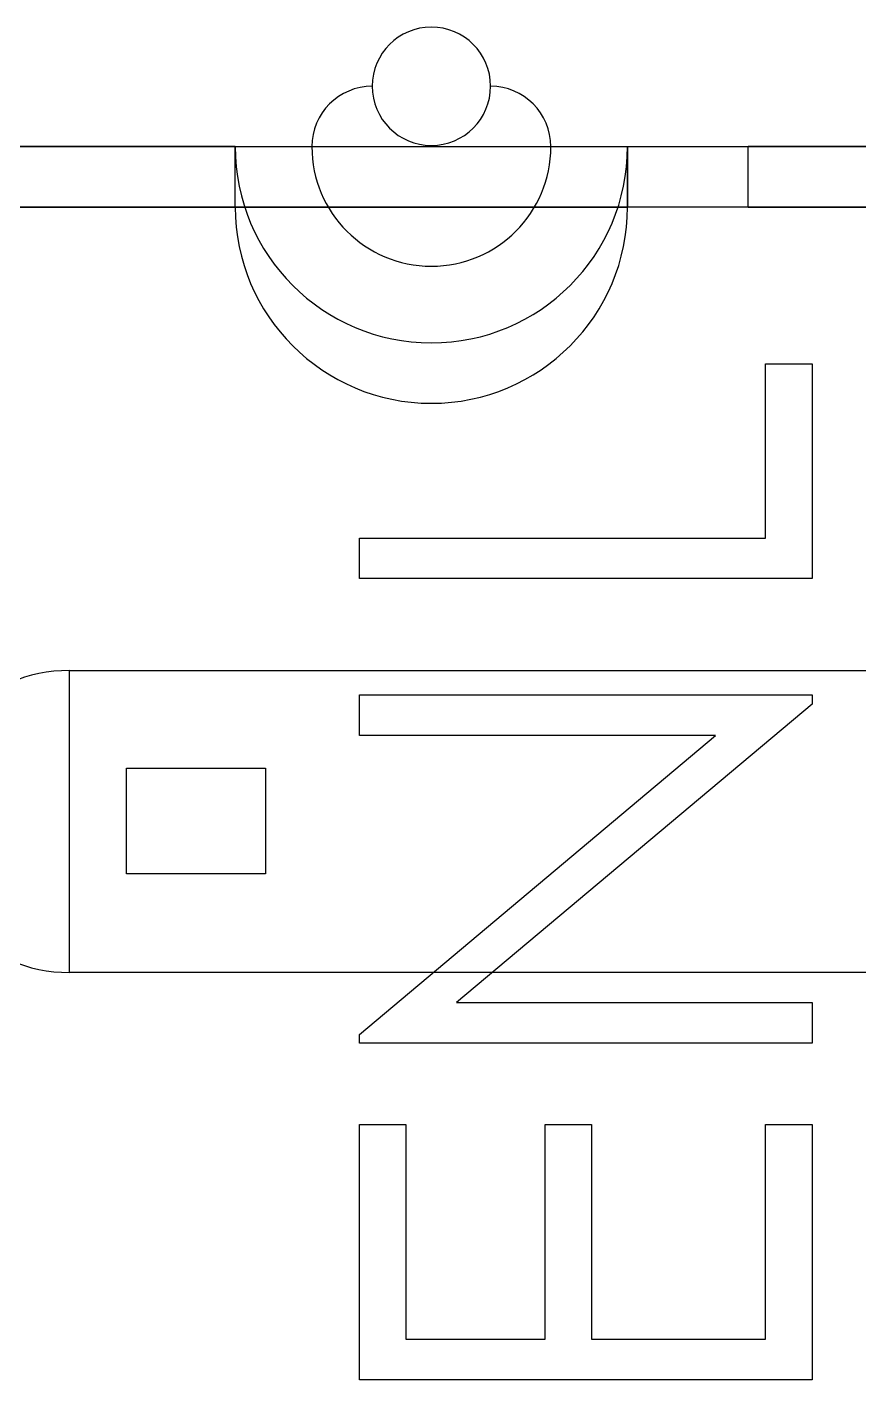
# Model space of a CAD drawing. Header units: millimetres. Extents: x -26.5 to 28.9, y -30 to 30.
# Drawn here: x 12.16 to 14.917, y 19.615 to 24.096 of the extents above; entities that cross this region are included whole.
import ezdxf

# ---------------------------------------------------------------- set-up
doc = ezdxf.new("R2010")
doc.units = ezdxf.units.MM
doc.layers.add('Feature', color=7, linetype='CONTINUOUS')

msp = doc.modelspace()

# ---------------------------------------------------------------- linework, layer by layer
at = {"layer": 'Feature'}
for p, q in [((13.3039, 23.9, 1.40824), (13.3039, 23.9, 3.15925)), ((13.3039, 23.9, 1.40824), (13.3039, 23.9, 3.15925)), ((13.6961, 23.9, 3.15925), (13.6961, 23.9, 1.40824)), ((13.6961, 23.9, 3.15925), (13.6961, 23.9, 1.40824)), ((6.15, 23.7, 14.9), (27.1, 23.7, 14.9)), ((6.15, 23.7, 14.9), (27.1, 23.7, 14.9)), ((12.85, 23.7, 1.8), (11.85, 23.7, 1.8)), ((12.85, 23.7, 1.8), (11.85, 23.7, 1.8)), ((12.85, 23.7, 0.2), (12.85, 23.7, 1.8)), ((12.85, 23.5, 1.8), (12.85, 23.7, 1.8)), ((12.85, 23.7, 0.2), (12.85, 23.7, 1.8)), ((12.85, 23.5, 0.2), (12.85, 23.7, 0.2)), ((12.85, 23.5, 1.8), (12.85, 23.7, 1.8)), ((12.85, 23.5, 0.2), (12.85, 23.7, 0.2)), ((13.1039, 23.7, 1.40824), (13.1039, 23.7, 3.15925)), ((13.1039, 23.7, 1.40824), (13.1039, 23.7, 3.15925)), ((13.8961, 23.7, 3.15925), (13.8961, 23.7, 1.40824)), ((13.8961, 23.7, 3.15925), (13.8961, 23.7, 1.40824)), ((14.15, 23.7, 1.95), (14.15, 23.5, 1.95)), ((14.15, 23.7, 1.95), (14.55, 23.7, 1.95)), ((14.15, 23.7, 1.95), (14.55, 23.7, 1.95)), ((14.15, 23.7, 1.95), (14.15, 23.7, 0.2)), ((14.15, 23.5, 0.2), (14.15, 23.7, 0.2)), ((14.15, 23.7, 1.95), (14.15, 23.7, 0.2)), ((14.15, 23.7, 1.95), (14.15, 23.5, 1.95)), ((14.15, 23.5, 0.2), (14.15, 23.7, 0.2)), ((14.55, 23.5, 1.95), (14.55, 23.7, 1.95)), ((16.55, 23.7, 1.6), (14.55, 23.7, 1.6)), ((14.55, 23.7, 1.6), (14.55, 23.7, 1.95)), ((16.55, 23.7, 1.6), (14.55, 23.7, 1.6)), ((14.55, 23.5, 1.6), (14.55, 23.7, 1.6)), ((14.55, 23.5, 1.95), (14.55, 23.7, 1.95)), ((14.55, 23.7, 1.6), (14.55, 23.7, 1.95)), ((14.55, 23.5, 1.6), (14.55, 23.7, 1.6)), ((27.1, 23.5, 15.1), (6.15, 23.5, 15.1)), ((27.1, 23.5, 15.1), (6.15, 23.5, 15.1)), ((11.85, 23.5, 1.95), (14.15, 23.5, 1.95)), ((11.85, 23.5, 1.95), (14.15, 23.5, 1.95)), ((12.85, 23.5, 1.8), (11.85, 23.5, 1.8)), ((12.85, 23.5, 1.8), (11.85, 23.5, 1.8)), ((12.85, 23.5, 0.2), (12.85, 23.5, 1.8)), ((12.85, 23.5, 0.2), (12.85, 23.5, 1.8)), ((14.15, 23.5, 1.95), (14.15, 23.5, 0.2)), ((14.15, 23.5, 1.95), (14.15, 23.5, 0.2)), ((14.55, 23.5, 1.95), (16.55, 23.5, 1.95)), ((16.55, 23.5, 1.6), (14.55, 23.5, 1.6)), ((14.55, 23.5, 1.95), (16.55, 23.5, 1.95)), ((14.55, 23.5, 1.6), (14.55, 23.5, 1.95)), ((16.55, 23.5, 1.6), (14.55, 23.5, 1.6)), ((14.55, 23.5, 1.6), (14.55, 23.5, 1.95)), ((14.6077, 22.4038, 15.1), (14.6077, 22.9808, 15.1)), ((14.6077, 22.9808, 15.1), (14.7615, 22.9808, 15.1)), ((14.6077, 22.4038, 15.1), (14.6077, 22.9808, 15.1)), ((14.6077, 22.4038, 15.09), (14.6077, 22.9808, 15.09)), ((14.6077, 22.9808, 15.09), (14.6077, 22.9808, 15.1)), ((14.6077, 22.9808, 15.1), (14.7615, 22.9808, 15.1)), ((14.6077, 22.9808, 15.09), (14.6077, 22.9808, 15.1)), ((14.6077, 22.9808, 15.09), (14.7615, 22.9808, 15.09)), ((14.6077, 22.9808, 15.09), (14.7615, 22.9808, 15.09)), ((14.6077, 22.4038, 15.09), (14.6077, 22.9808, 15.09)), ((14.7615, 22.9808, 15.1), (14.7615, 22.2692, 15.1)), ((14.7615, 22.9808, 15.09), (14.7615, 22.9808, 15.1)), ((14.7615, 22.9808, 15.1), (14.7615, 22.2692, 15.1)), ((14.7615, 22.9808, 15.09), (14.7615, 22.9808, 15.1)), ((14.7615, 22.9808, 15.09), (14.7615, 22.2692, 15.09)), ((14.7615, 22.9808, 15.09), (14.7615, 22.2692, 15.09)), ((13.2615, 22.2692, 15.1), (13.2615, 22.4038, 15.1)), ((13.2615, 22.4038, 15.1), (14.6077, 22.4038, 15.1)), ((13.2615, 22.2692, 15.1), (13.2615, 22.4038, 15.1)), ((13.2615, 22.2692, 15.09), (13.2615, 22.4038, 15.09)), ((13.2615, 22.4038, 15.09), (13.2615, 22.4038, 15.1)), ((13.2615, 22.4038, 15.1), (14.6077, 22.4038, 15.1)), ((13.2615, 22.4038, 15.09), (13.2615, 22.4038, 15.1)), ((13.2615, 22.4038, 15.09), (14.6077, 22.4038, 15.09)), ((13.2615, 22.4038, 15.09), (14.6077, 22.4038, 15.09)), ((13.2615, 22.2692, 15.09), (13.2615, 22.4038, 15.09)), ((14.6077, 22.4038, 15.09), (14.6077, 22.4038, 15.1)), ((14.6077, 22.4038, 15.09), (14.6077, 22.4038, 15.1)), ((14.7615, 22.2692, 15.1), (13.2615, 22.2692, 15.1)), ((14.7615, 22.2692, 15.1), (13.2615, 22.2692, 15.1)), ((14.7615, 22.2692, 15.09), (13.2615, 22.2692, 15.09)), ((13.2615, 22.2692, 15.09), (13.2615, 22.2692, 15.1)), ((13.2615, 22.2692, 15.09), (13.2615, 22.2692, 15.1)), ((14.7615, 22.2692, 15.09), (13.2615, 22.2692, 15.09)), ((14.7615, 22.2692, 15.09), (14.7615, 22.2692, 15.1)), ((14.7615, 22.2692, 15.09), (14.7615, 22.2692, 15.1)), ((12.3, 21.965, 1.95), (20.3, 21.965, 1.95)), ((12.3, 21.965, 1.95), (12.3, 20.965, 1.95)), ((12.3, 21.965, 1.95), (20.3, 21.965, 1.95)), ((12.3, 21.965, 1.95), (12.3, 20.965, 1.95)), ((13.2615, 21.75, 15.1), (13.2615, 21.8846, 15.1)), ((13.2615, 21.8846, 15.1), (14.7615, 21.8846, 15.1)), ((13.2615, 21.75, 15.1), (13.2615, 21.8846, 15.1)), ((13.2615, 21.75, 15.09), (13.2615, 21.8846, 15.09)), ((13.2615, 21.8846, 15.09), (13.2615, 21.8846, 15.1)), ((13.2615, 21.8846, 15.1), (14.7615, 21.8846, 15.1)), ((13.2615, 21.8846, 15.09), (13.2615, 21.8846, 15.1)), ((13.2615, 21.8846, 15.09), (14.7615, 21.8846, 15.09)), ((13.2615, 21.8846, 15.09), (14.7615, 21.8846, 15.09)), ((13.2615, 21.75, 15.09), (13.2615, 21.8846, 15.09)), ((14.7615, 21.8846, 15.1), (14.7615, 21.854, 15.1)), ((14.7615, 21.8846, 15.09), (14.7615, 21.8846, 15.1)), ((14.7615, 21.8846, 15.1), (14.7615, 21.854, 15.1)), ((14.7615, 21.8846, 15.09), (14.7615, 21.8846, 15.1)), ((14.7615, 21.8846, 15.09), (14.7615, 21.854, 15.09)), ((14.7615, 21.8846, 15.09), (14.7615, 21.854, 15.09)), ((14.7615, 21.854, 15.1), (13.5837, 20.8654, 15.1)), ((14.7615, 21.854, 15.1), (13.5837, 20.8654, 15.1)), ((14.7615, 21.854, 15.09), (13.5837, 20.8654, 15.09)), ((14.7615, 21.854, 15.09), (13.5837, 20.8654, 15.09)), ((14.7615, 21.854, 15.09), (14.7615, 21.854, 15.1)), ((14.7615, 21.854, 15.09), (14.7615, 21.854, 15.1)), ((13.2615, 20.759, 15.1), (14.4421, 21.75, 15.1)), ((14.4421, 21.75, 15.1), (13.2615, 21.75, 15.1)), ((13.2615, 20.759, 15.1), (14.4421, 21.75, 15.1)), ((13.2615, 20.759, 15.09), (14.4421, 21.75, 15.09)), ((14.4421, 21.75, 15.1), (13.2615, 21.75, 15.1)), ((14.4421, 21.75, 15.09), (13.2615, 21.75, 15.09)), ((13.2615, 21.75, 15.09), (13.2615, 21.75, 15.1)), ((13.2615, 21.75, 15.09), (13.2615, 21.75, 15.1)), ((14.4421, 21.75, 15.09), (13.2615, 21.75, 15.09)), ((13.2615, 20.759, 15.09), (14.4421, 21.75, 15.09)), ((14.4421, 21.75, 15.09), (14.4421, 21.75, 15.1)), ((14.4421, 21.75, 15.09), (14.4421, 21.75, 15.1)), ((12.49, 21.2915, 1.95), (12.49, 21.6415, 1.95)), ((12.49, 21.6415, -0.45), (12.49, 21.6415, 1.95)), ((12.49, 21.2915, -0.45), (12.49, 21.6415, -0.45)), ((12.49, 21.6415, 1.95), (12.95, 21.6415, 1.95)), ((12.49, 21.6415, -0.45), (12.95, 21.6415, -0.45)), ((12.49, 21.6415, -0.45), (12.49, 21.6415, 1.95)), ((12.49, 21.2915, -0.45), (12.49, 21.6415, -0.45)), ((12.49, 21.6415, -0.45), (12.95, 21.6415, -0.45)), ((12.49, 21.2915, 1.95), (12.49, 21.6415, 1.95)), ((12.49, 21.6415, 1.95), (12.95, 21.6415, 1.95)), ((12.95, 21.6415, -0.45), (12.95, 21.6415, 1.95)), ((12.95, 21.6415, 1.95), (12.95, 21.2915, 1.95)), ((12.95, 21.6415, -0.45), (12.95, 21.2915, -0.45)), ((12.95, 21.6415, -0.45), (12.95, 21.6415, 1.95)), ((12.95, 21.6415, -0.45), (12.95, 21.2915, -0.45)), ((12.95, 21.6415, 1.95), (12.95, 21.2915, 1.95)), ((12.49, 21.2915, -0.45), (12.49, 21.2915, 1.95)), ((12.95, 21.2915, 1.95), (12.49, 21.2915, 1.95)), ((12.49, 21.2915, -0.45), (12.49, 21.2915, 1.95)), ((12.95, 21.2915, -0.45), (12.49, 21.2915, -0.45)), ((12.95, 21.2915, -0.45), (12.49, 21.2915, -0.45)), ((12.95, 21.2915, 1.95), (12.49, 21.2915, 1.95)), ((12.95, 21.2915, -0.45), (12.95, 21.2915, 1.95)), ((12.95, 21.2915, -0.45), (12.95, 21.2915, 1.95)), ((20.3, 20.965, 1.95), (12.3, 20.965, 1.95)), ((20.3, 20.965, 1.95), (12.3, 20.965, 1.95)), ((13.5837, 20.8654, 15.1), (14.7615, 20.8654, 15.1)), ((13.5837, 20.8654, 15.09), (13.5837, 20.8654, 15.1)), ((13.5837, 20.8654, 15.1), (14.7615, 20.8654, 15.1)), ((13.5837, 20.8654, 15.09), (13.5837, 20.8654, 15.1)), ((13.5837, 20.8654, 15.09), (14.7615, 20.8654, 15.09)), ((13.5837, 20.8654, 15.09), (14.7615, 20.8654, 15.09)), ((14.7615, 20.8654, 15.1), (14.7615, 20.7308, 15.1)), ((14.7615, 20.8654, 15.1), (14.7615, 20.7308, 15.1)), ((14.7615, 20.8654, 15.09), (14.7615, 20.8654, 15.1)), ((14.7615, 20.8654, 15.09), (14.7615, 20.7308, 15.09)), ((14.7615, 20.8654, 15.09), (14.7615, 20.8654, 15.1)), ((14.7615, 20.8654, 15.09), (14.7615, 20.7308, 15.09)), ((13.2615, 20.7308, 15.1), (13.2615, 20.759, 15.1)), ((13.2615, 20.7308, 15.1), (13.2615, 20.759, 15.1)), ((13.2615, 20.7308, 15.09), (13.2615, 20.759, 15.09)), ((13.2615, 20.759, 15.09), (13.2615, 20.759, 15.1)), ((13.2615, 20.759, 15.09), (13.2615, 20.759, 15.1)), ((13.2615, 20.7308, 15.09), (13.2615, 20.759, 15.09)), ((14.7615, 20.7308, 15.1), (13.2615, 20.7308, 15.1)), ((14.7615, 20.7308, 15.1), (13.2615, 20.7308, 15.1)), ((14.7615, 20.7308, 15.09), (13.2615, 20.7308, 15.09)), ((13.2615, 20.7308, 15.09), (13.2615, 20.7308, 15.1)), ((13.2615, 20.7308, 15.09), (13.2615, 20.7308, 15.1)), ((14.7615, 20.7308, 15.09), (13.2615, 20.7308, 15.09)), ((14.7615, 20.7308, 15.09), (14.7615, 20.7308, 15.1)), ((14.7615, 20.7308, 15.09), (14.7615, 20.7308, 15.1)), ((13.2615, 19.6154, 15.1), (13.2615, 20.4615, 15.1)), ((13.2615, 20.4615, 15.1), (13.4154, 20.4615, 15.1)), ((13.2615, 19.6154, 15.1), (13.2615, 20.4615, 15.1)), ((13.2615, 19.6154, 15.09), (13.2615, 20.4615, 15.09)), ((13.2615, 20.4615, 15.09), (13.2615, 20.4615, 15.1)), ((13.2615, 20.4615, 15.1), (13.4154, 20.4615, 15.1)), ((13.2615, 20.4615, 15.09), (13.2615, 20.4615, 15.1)), ((13.2615, 20.4615, 15.09), (13.4154, 20.4615, 15.09)), ((13.2615, 20.4615, 15.09), (13.4154, 20.4615, 15.09)), ((13.2615, 19.6154, 15.09), (13.2615, 20.4615, 15.09)), ((13.4154, 20.4615, 15.1), (13.4154, 19.75, 15.1)), ((13.4154, 20.4615, 15.09), (13.4154, 20.4615, 15.1)), ((13.4154, 20.4615, 15.1), (13.4154, 19.75, 15.1)), ((13.4154, 20.4615, 15.09), (13.4154, 20.4615, 15.1)), ((13.4154, 20.4615, 15.09), (13.4154, 19.75, 15.09)), ((13.4154, 20.4615, 15.09), (13.4154, 19.75, 15.09)), ((13.8769, 19.75, 15.1), (13.8769, 20.4615, 15.1)), ((13.8769, 20.4615, 15.1), (14.0308, 20.4615, 15.1)), ((13.8769, 19.75, 15.1), (13.8769, 20.4615, 15.1)), ((13.8769, 19.75, 15.09), (13.8769, 20.4615, 15.09)), ((13.8769, 20.4615, 15.09), (13.8769, 20.4615, 15.1)), ((13.8769, 20.4615, 15.1), (14.0308, 20.4615, 15.1)), ((13.8769, 20.4615, 15.09), (13.8769, 20.4615, 15.1)), ((13.8769, 20.4615, 15.09), (14.0308, 20.4615, 15.09)), ((13.8769, 20.4615, 15.09), (14.0308, 20.4615, 15.09)), ((13.8769, 19.75, 15.09), (13.8769, 20.4615, 15.09)), ((14.0308, 20.4615, 15.1), (14.0308, 19.75, 15.1)), ((14.0308, 20.4615, 15.09), (14.0308, 20.4615, 15.1)), ((14.0308, 20.4615, 15.1), (14.0308, 19.75, 15.1)), ((14.0308, 20.4615, 15.09), (14.0308, 20.4615, 15.1)), ((14.0308, 20.4615, 15.09), (14.0308, 19.75, 15.09)), ((14.0308, 20.4615, 15.09), (14.0308, 19.75, 15.09)), ((14.6077, 19.75, 15.1), (14.6077, 20.4615, 15.1)), ((14.6077, 20.4615, 15.1), (14.7615, 20.4615, 15.1)), ((14.6077, 19.75, 15.1), (14.6077, 20.4615, 15.1)), ((14.6077, 19.75, 15.09), (14.6077, 20.4615, 15.09)), ((14.6077, 20.4615, 15.09), (14.6077, 20.4615, 15.1)), ((14.6077, 20.4615, 15.1), (14.7615, 20.4615, 15.1)), ((14.6077, 20.4615, 15.09), (14.6077, 20.4615, 15.1)), ((14.6077, 20.4615, 15.09), (14.7615, 20.4615, 15.09)), ((14.6077, 20.4615, 15.09), (14.7615, 20.4615, 15.09)), ((14.6077, 19.75, 15.09), (14.6077, 20.4615, 15.09)), ((14.7615, 20.4615, 15.1), (14.7615, 19.6154, 15.1)), ((14.7615, 20.4615, 15.09), (14.7615, 20.4615, 15.1)), ((14.7615, 20.4615, 15.1), (14.7615, 19.6154, 15.1)), ((14.7615, 20.4615, 15.09), (14.7615, 20.4615, 15.1)), ((14.7615, 20.4615, 15.09), (14.7615, 19.6154, 15.09)), ((14.7615, 20.4615, 15.09), (14.7615, 19.6154, 15.09)), ((13.4154, 19.75, 15.1), (13.8769, 19.75, 15.1)), ((13.4154, 19.75, 15.09), (13.4154, 19.75, 15.1)), ((13.4154, 19.75, 15.1), (13.8769, 19.75, 15.1)), ((13.4154, 19.75, 15.09), (13.4154, 19.75, 15.1)), ((13.4154, 19.75, 15.09), (13.8769, 19.75, 15.09)), ((13.4154, 19.75, 15.09), (13.8769, 19.75, 15.09)), ((13.8769, 19.75, 15.09), (13.8769, 19.75, 15.1)), ((13.8769, 19.75, 15.09), (13.8769, 19.75, 15.1)), ((14.0308, 19.75, 15.1), (14.6077, 19.75, 15.1)), ((14.0308, 19.75, 15.09), (14.0308, 19.75, 15.1)), ((14.0308, 19.75, 15.1), (14.6077, 19.75, 15.1)), ((14.0308, 19.75, 15.09), (14.0308, 19.75, 15.1)), ((14.0308, 19.75, 15.09), (14.6077, 19.75, 15.09)), ((14.0308, 19.75, 15.09), (14.6077, 19.75, 15.09)), ((14.6077, 19.75, 15.09), (14.6077, 19.75, 15.1)), ((14.6077, 19.75, 15.09), (14.6077, 19.75, 15.1)), ((14.7615, 19.6154, 15.1), (13.2615, 19.6154, 15.1)), ((14.7615, 19.6154, 15.1), (13.2615, 19.6154, 15.1)), ((14.7615, 19.6154, 15.09), (13.2615, 19.6154, 15.09)), ((13.2615, 19.6154, 15.09), (13.2615, 19.6154, 15.1)), ((13.2615, 19.6154, 15.09), (13.2615, 19.6154, 15.1)), ((14.7615, 19.6154, 15.09), (13.2615, 19.6154, 15.09)), ((14.7615, 19.6154, 15.09), (14.7615, 19.6154, 15.1)), ((14.7615, 19.6154, 15.09), (14.7615, 19.6154, 15.1))]:
    msp.add_line(p, q, dxfattribs=at)
for centre, radius, start, end in [((13.5, 23.9, 3.15925), 0.19608, 0, 180), ((13.5, 23.9, 3.15925), 0.19608, 0, 180), ((13.3039, 23.7, 1.40824), 0.2, 90, 180), ((13.3039, 23.7, 3.15925), 0.2, 90, 180), ((13.3039, 23.7, 1.40824), 0.2, 90, 180), ((13.3039, 23.7, 3.15925), 0.2, 90, 180), ((13.5, 23.9, 1.40824), 0.19608, 180, 0), ((13.5, 23.9, 1.40824), 0.19608, 180, 0), ((13.6961, 23.7, 3.15925), 0.2, 0, 90), ((13.6961, 23.7, 1.40824), 0.2, 0, 90), ((13.6961, 23.7, 1.40824), 0.2, 0, 90), ((13.6961, 23.7, 3.15925), 0.2, 0, 90), ((13.5, 23.7, 0.2), 0.65, 180, 0), ((13.5, 23.7, 0.2), 0.65, 180, 0), ((13.5, 23.7, 3.15925), 0.39608, 180, 0), ((13.5, 23.7, 1.40824), 0.39608, 180, 0), ((13.5, 23.7, 1.40824), 0.39608, 180, 0), ((13.5, 23.7, 3.15925), 0.39608, 180, 0), ((13.5, 23.5, 0.2), 0.65, 180, 0), ((13.5, 23.5, 0.2), 0.65, 180, 0), ((12.3, 21.465, 1.95), 0.5, 90, -90), ((12.3, 21.465, 1.95), 0.5, 90, -90)]:
    msp.add_arc(centre, radius, start, end, dxfattribs=at)

doc.saveas('drawing.dxf')
